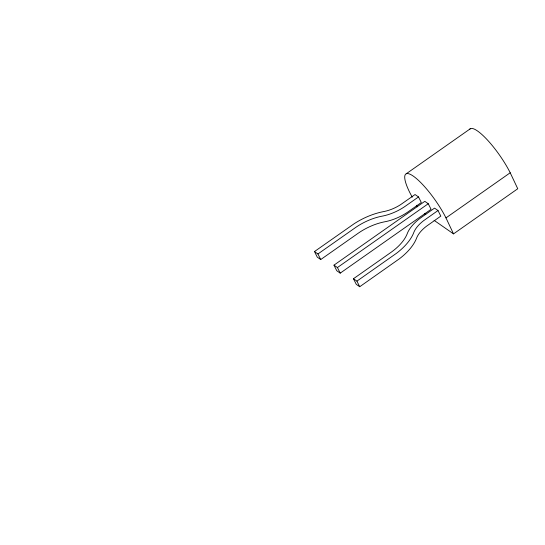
<?xml version="1.0" encoding="UTF-8"?>
<svg xmlns="http://www.w3.org/2000/svg" width="545" height="545" viewBox="0 0 545 545"><rect width="100%" height="100%" fill="white"/><g stroke="black" fill="none" stroke-linecap="round" stroke-linejoin="round"><path stroke-width="0.82" d="M406.257 173.76L470.492 128.634M314.472 251.558L354.134 223.75A46.332 24.28 -26.6 0 1 382.59 211.794L384.593 211.405A26.732 14.006 -26.6 0 0 400.636 204.627L415.058 194.538L418.512 196.943L421.312 202.529L408.334 211.651A34.076 17.856 -26.6 0 1 383.993 221.931A39.015 20.444 -26.6 0 0 358.058 233.328L320.726 259.556L317.272 257.151L314.472 251.558L317.926 253.97L320.726 259.556M317.926 253.97L355.258 227.742A39.015 20.444 -26.6 0 1 381.193 216.338A34.076 17.856 -26.6 0 0 405.534 206.058L418.512 196.943M333.969 265.149L424.807 201.33L428.261 203.735L431.061 209.321L340.223 273.14L336.769 270.736L333.969 265.149L337.423 267.554L340.223 273.14M337.423 267.554L428.261 203.735M438.01 210.527L423.642 220.664A26.732 14.006 -26.6 0 0 414.023 231.911L413.478 233.315A46.332 24.28 -26.6 0 1 396.501 253.275L356.914 281.138L353.46 278.733L390.792 252.505A39.015 20.444 -26.6 0 0 406.986 234.309A34.076 17.856 -26.6 0 1 421.578 217.237L434.556 208.122L438.01 210.527L440.81 216.12L426.442 226.25A26.732 14.006 -26.6 0 0 416.823 237.504L416.278 238.901A46.332 24.28 -26.6 0 1 399.294 258.861L359.714 286.731L356.26 284.32L353.46 278.733M510.209 172.765L517.75 188.747L453.515 233.88L445.974 217.898L510.209 172.765A38.327 8.945 54.9 0 0 487.039 139.575A38.327 8.945 54.9 0 0 469.592 129.39M424.405 213.599L425.795 214.56M434.106 220.357L453.515 233.88M412.238 197.188L409.894 192.76A38.327 8.945 54.9 0 1 413.314 176.137A38.327 8.945 54.9 0 1 445.974 217.898M416.523 205.302L417.3 206.78M356.914 281.138L359.714 286.731"/></g></svg>
